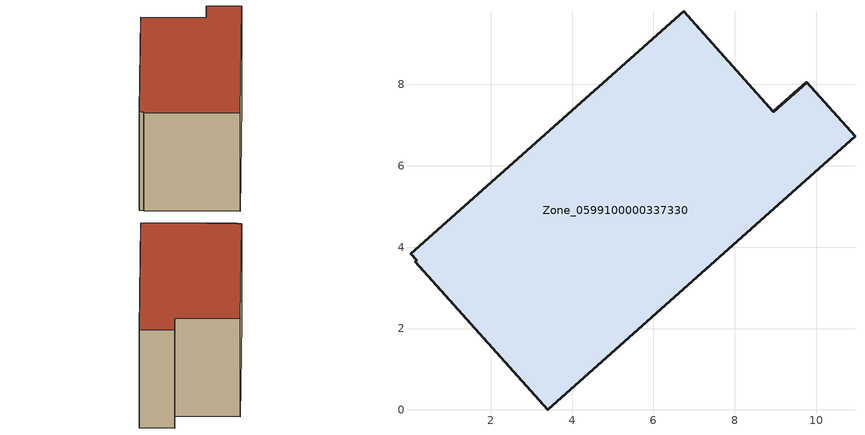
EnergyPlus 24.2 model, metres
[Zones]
Zone_0599100000337330
 floor ground (C_G): 0.03,3.84 6.74,9.8 8.94,7.33 9.76,8.05 10.95,6.72 3.4,0 0.15,3.65 0.18,3.68 z0
 wall outside (C_F): 10.95,6.72 9.76,8.05 8.94,7.33 6.74,9.8 0.03,3.84 0.18,3.68 0.15,3.65 3.4,0 10.95,6.72 z0:5.84
 roof outside (C_R): 6.74,9.8 0.03,3.84 0.18,3.68 0.15,3.65 3.4,0 10.95,6.72 9.76,8.05 8.94,7.33 z5.84
[BUILDING]
Pand.0599100000337330: North Axis=0; Terrain=City; Loads Convergence Tolerance Value=0.04; Temperature Convergence Tolerance Value=0.4; Solar Distribution=FullExterior; Maximum Number of Warmup Days=25; Minimum Number of Warmup Days=1
[Site:Location]
Rotterdam.The.Hague.AP_ZH_NLD Design_Conditions: Latitude=51.96; Longitude=4.45; Time Zone=1; Elevation=-4.5
[SITE:GROUNDTEMPERATURE:BUILDINGSURFACE]
18, 18, 18, 18, 18, 18, 18, 18, 18, 18, 18, 18
[MATERIAL] Thermal Absorptance=0.9; Solar Absorptance=0.7; Visible Absorptance=0.7
Name | Roughness | Thickness | Conductivity | Density | Specific Heat
G.TI.1975-1991 | MediumSmooth | 0.15 | 0.288461 | 540 | 1210
F.TI.1975-1991 | Rough | 0.3 | 0.230769 | 1920 | 840
R.TI.1975-1991 | MediumRough | 0.2 | 0.153846 | 1500 | 1000
[CONSTRUCTION]
C_G: G.TI.1975-1991
C_F: F.TI.1975-1991
C_R: R.TI.1975-1991
[ZONE]
Zone_0599100000337330: Type=1; Multiplier=1; Ceiling Height=Autocalculate; Volume=Autocalculate; Floor Area=autocalculate; Part of Total Floor Area=Yes
[ZONEINFILTRATION:DESIGNFLOWRATE]
Infil_Zone_0599100000337330: Zone or ZoneList or Space or SpaceList=Zone_0599100000337330; Schedule=AlwaysOn; Design Flow Rate Calculation Method=Flow/Area; Flow Rate per Floor Area=0.003; Constant Term Coefficient=1; Temperature Term Coefficient=0; Velocity Term Coefficient=0; Velocity Squared Term Coefficient=0
[HVACTEMPLATE:ZONE:IDEALLOADSAIRSYSTEM]
Zone_0599100000337330: Maximum Heating Supply Air Temperature=50; Minimum Cooling Supply Air Temperature=13; Maximum Heating Supply Air Humidity Ratio=0.0156; Minimum Cooling Supply Air Humidity Ratio=0.0077; Heating Limit=NoLimit; Cooling Limit=NoLimit; Dehumidification Control Type=ConstantSensibleHeatRatio; Cooling Sensible Heat Ratio=0.7; Dehumidification Setpoint=60; Humidification Control Type=None; Humidification Setpoint=30; Outdoor Air Method=None; Outdoor Air Flow Rate per Person=0.00944; Outdoor Air Flow Rate per Zone Floor Area=0; Outdoor Air Flow Rate per Zone=0; Demand Controlled Ventilation Type=None; Outdoor Air Economizer Type=NoEconomizer; Heat Recovery Type=None; Sensible Heat Recovery Effectiveness=0.7; Latent Heat Recovery Effectiveness=0.65
[ZONECONTROL:THERMOSTAT]
ThermostatControl_Zone_0599100000337330: Zone or ZoneList=Zone_0599100000337330; Control Type Schedule=DualSetpointControlType; Control 1=Thermostat_Zone_0599100000337330; Temperature Difference Between Cutout And Setpoint=0
[THERMOSTATSETPOINT:DUALSETPOINT]
Thermostat_Zone_0599100000337330: Heating Setpoint Temperature Schedule=HeatingSetpoint_Zone_0599100000337330; Cooling Setpoint Temperature Schedule=CoolingSetpoint_Zone_0599100000337330
[SCHEDULE:COMPACT]
HeatingSetpoint_Zone_0599100000337330: Through: 12/31, For: AllDays, Until: 24:00, 21
CoolingSetpoint_Zone_0599100000337330: Through: 12/31, For: AllDays, Until: 24:00, 24
DualSetpointControlType: Through: 12/31, For: AllDays, Until: 24:00, 4
AlwaysOn: Through: 12/31, For: AllDays, Until: 24:00, 1
